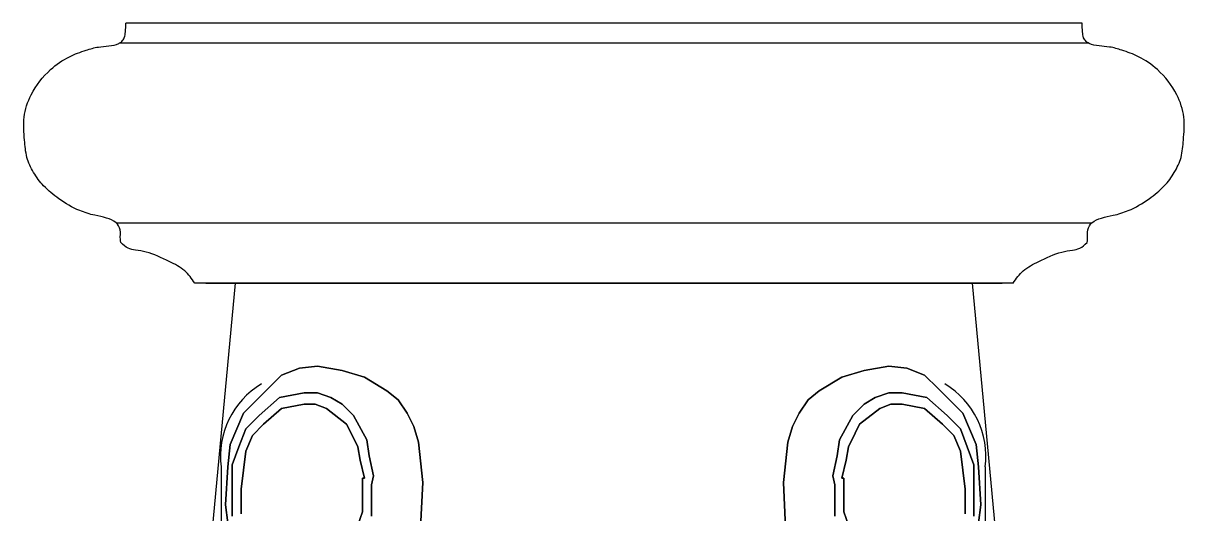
# Model space of a CAD drawing. Header units: millimetres. Extents: x 4238 to 14021, y -44 to 5418.
# Drawn here: x 12887.1 to 13041.8, y 1584.3 to 1649.7 of the extents above; entities that cross this region are included whole.
import ezdxf

# ---------------------------------------------------------------- set-up
doc = ezdxf.new("R2010")
doc.units = ezdxf.units.MM
doc.layers.add('cad-block.com', color=250, linetype='Continuous')

# ---------------------------------------------------------------- blocks, each defined once
blk = doc.blocks.new('Street light 3_side_cad-block.com')
at = {"color": 0}
for p, q in [((63.64, 529.93), (-63.64, 529.93)), ((64.51, 527.29), (-64.51, 527.29)), ((64.9, 503.29), (-64.9, 503.29)), ((54.47, 495.31), (-54.47, 495.31)), ((-53.01, 495.31), (53.01, 495.31)), ((-52.4, 459.63), (-49.06, 495.31)), ((52.4, 459.63), (49.06, 495.31)), ((-40.53, 483.95), (-38.14, 484.25)), ((-38.14, 484.25), (-34.86, 483.65)), ((37.92, 484.25), (34.63, 483.65)), ((40.3, 483.95), (37.92, 484.25)), ((-44.71, 481.26), (-42.92, 483.06)), ((-42.92, 483.06), (-40.53, 483.95)), ((-34.86, 483.65), (-31.87, 482.76)), ((-31.87, 482.76), (-28.89, 480.97)), ((31.65, 482.76), (28.66, 480.97)), ((34.63, 483.65), (31.65, 482.76)), ((42.69, 483.06), (40.3, 483.95)), ((44.48, 481.26), (42.69, 483.06)), ((-28.89, 480.97), (-27.39, 479.77)), ((28.66, 480.97), (27.17, 479.77)), ((-27.39, 479.77), (-26.2, 477.98)), ((27.17, 479.77), (25.97, 477.98)), ((-26.2, 477.98), (-25.3, 476.19)), ((25.97, 477.98), (25.08, 476.19)), ((-25.3, 476.19), (-24.71, 474.1)), ((25.08, 476.19), (24.48, 474.1)), ((-24.71, 474.1), (-24.11, 468.72)), ((24.48, 474.1), (23.88, 468.72)), ((-50.98, 470.81), (-50.98, 460.41)), ((50.75, 470.81), (50.75, 460.41)), ((-24.11, 468.72), (-24.41, 462.75)), ((23.88, 468.72), (24.18, 462.75))]:
    blk.add_line(p, q, dxfattribs=at)
for points in [[(-24.41, 462.75), (-24.11, 468.72), (-24.71, 474.1), (-25.3, 476.19), (-26.2, 477.98), (-27.39, 479.77), (-28.89, 480.97), (-31.87, 482.76), (-34.86, 483.65), (-38.14, 484.25), (-40.53, 483.95), (-42.92, 483.06), (-44.71, 481.26), (-46.5, 479.47), (-47.99, 477.98), (-48.89, 475.89), (-49.78, 473.8), (-50.08, 470.81), (-50.38, 465.74), (-50.08, 463.35)], [(-49.49, 464.25), (-49.49, 468.13), (-49.49, 471.11), (-48.59, 473.5), (-47.69, 475.89), (-45.9, 477.68), (-43.22, 480.07), (-39.93, 480.67), (-38.14, 480.67), (-36.35, 480.07), (-34.86, 479.17), (-33.36, 477.68), (-31.57, 474.4), (-31.27, 472.31), (-30.68, 469.62), (-30.97, 468.43), (-30.97, 466.93), (-30.97, 464.25)], [(-44.71, 481.26), (-42.92, 483.06), (-40.53, 483.95), (-38.14, 484.25), (-34.86, 483.65), (-31.87, 482.76), (-28.89, 480.97), (-27.39, 479.77), (-26.2, 477.98), (-25.3, 476.19), (-24.71, 474.1), (-24.11, 468.72), (-24.41, 462.75)], [(24.18, 462.75), (23.88, 468.72), (24.48, 474.1), (25.08, 476.19), (25.97, 477.98), (27.17, 479.77), (28.66, 480.97), (31.65, 482.76), (34.63, 483.65), (37.92, 484.25), (40.3, 483.95), (42.69, 483.06), (44.48, 481.26), (46.28, 479.47), (47.77, 477.98), (48.66, 475.89), (49.56, 473.8), (49.86, 470.81), (50.16, 465.74), (49.86, 463.35)], [(49.26, 464.25), (49.26, 468.13), (49.26, 471.11), (48.37, 473.5), (47.47, 475.89), (45.68, 477.68), (42.99, 480.07), (39.71, 480.67), (37.92, 480.67), (36.12, 480.07), (34.63, 479.17), (33.14, 477.68), (31.35, 474.4), (31.05, 472.31), (30.45, 469.62), (30.75, 468.43), (30.75, 466.93), (30.75, 464.25)], [(44.48, 481.26), (42.69, 483.06), (40.3, 483.95), (37.92, 484.25), (34.63, 483.65), (31.65, 482.76), (28.66, 480.97), (27.17, 479.77), (25.97, 477.98), (25.08, 476.19), (24.48, 474.1), (23.88, 468.72), (24.18, 462.75)], [(-50.08, 463.35), (-50.38, 465.74), (-50.08, 470.81), (-49.78, 473.8), (-48.89, 475.89), (-47.99, 477.98), (-46.5, 479.47), (-44.71, 481.26)], [(49.86, 463.35), (50.16, 465.74), (49.86, 470.81), (49.56, 473.8), (48.66, 475.89), (47.77, 477.98), (46.28, 479.47), (44.48, 481.26)], [(-30.97, 464.25), (-30.97, 466.93), (-30.97, 468.43), (-30.68, 469.62), (-31.27, 472.31), (-31.57, 474.4), (-33.36, 477.68), (-34.86, 479.17), (-36.35, 480.07), (-38.14, 480.67), (-39.93, 480.67), (-43.22, 480.07), (-45.9, 477.68), (-47.69, 475.89), (-48.59, 473.5), (-49.49, 471.11), (-49.49, 468.13), (-49.49, 464.25)], [(-30.97, 464.25), (-30.97, 466.93), (-30.97, 468.43), (-30.68, 469.62), (-31.27, 472.31), (-31.57, 474.4), (-33.36, 477.68), (-34.86, 479.17), (-36.35, 480.07), (-38.14, 480.67), (-39.93, 480.67), (-43.22, 480.07), (-45.9, 477.68), (-47.69, 475.89), (-48.59, 473.5), (-49.49, 471.11), (-49.49, 468.13), (-49.49, 464.25)], [(30.75, 464.25), (30.75, 466.93), (30.75, 468.43), (30.45, 469.62), (31.05, 472.31), (31.35, 474.4), (33.14, 477.68), (34.63, 479.17), (36.12, 480.07), (37.92, 480.67), (39.71, 480.67), (42.99, 480.07), (45.68, 477.68), (47.47, 475.89), (48.37, 473.5), (49.26, 471.11), (49.26, 468.13), (49.26, 464.25)], [(30.75, 464.25), (30.75, 466.93), (30.75, 468.43), (30.45, 469.62), (31.05, 472.31), (31.35, 474.4), (33.14, 477.68), (34.63, 479.17), (36.12, 480.07), (37.92, 480.67), (39.71, 480.67), (42.99, 480.07), (45.68, 477.68), (47.47, 475.89), (48.37, 473.5), (49.26, 471.11), (49.26, 468.13), (49.26, 464.25)], [(-32.77, 463.05), (-32.17, 464.84), (-32.17, 467.23), (-32.17, 468.43), (-32.17, 469.02), (-32.17, 469.32), (-31.87, 469.32), (-32.47, 471.71), (-32.77, 473.5), (-33.66, 475.29), (-34.26, 476.49), (-36.95, 478.58), (-38.44, 479.17), (-39.93, 479.17), (-42.92, 478.58), (-45.31, 476.49), (-46.8, 474.99), (-47.69, 472.9), (-48.29, 467.83), (-48.29, 464.55)], [(-48.29, 467.83), (-48.29, 464.55)], [(-32.77, 463.05), (-32.17, 464.84), (-32.17, 467.23), (-32.17, 468.43), (-32.17, 469.02), (-32.17, 469.32), (-31.87, 469.32), (-32.47, 471.71), (-32.77, 473.5), (-33.66, 475.29), (-34.26, 476.49), (-36.95, 478.58), (-38.44, 479.17), (-39.93, 479.17), (-42.92, 478.58), (-45.31, 476.49), (-46.8, 474.99), (-47.69, 472.9), (-48.29, 467.83), (-48.29, 467.83)], [(-48.29, 464.55), (-48.29, 467.83), (-47.69, 472.9), (-46.8, 474.99), (-45.31, 476.49), (-42.92, 478.58), (-39.93, 479.17), (-38.44, 479.17), (-36.95, 478.58), (-34.26, 476.49), (-33.66, 475.29), (-32.77, 473.5), (-32.47, 471.71), (-31.87, 469.32), (-32.17, 469.32), (-32.17, 469.02), (-32.17, 468.43), (-32.17, 467.23), (-32.17, 464.84), (-32.77, 463.05)], [(32.54, 463.05), (31.94, 464.84), (31.94, 467.23), (31.94, 468.43), (31.94, 469.02), (31.94, 469.32), (31.65, 469.32), (32.24, 471.71), (32.54, 473.5), (33.44, 475.29), (34.03, 476.49), (36.72, 478.58), (38.21, 479.17), (39.71, 479.17), (42.69, 478.58), (45.08, 476.49), (46.57, 474.99), (47.47, 472.9), (48.07, 467.83), (48.07, 464.55)], [(48.07, 467.83), (48.07, 464.55)], [(32.54, 463.05), (31.94, 464.84), (31.94, 467.23), (31.94, 468.43), (31.94, 469.02), (31.94, 469.32), (31.65, 469.32), (32.24, 471.71), (32.54, 473.5), (33.44, 475.29), (34.03, 476.49), (36.72, 478.58), (38.21, 479.17), (39.71, 479.17), (42.69, 478.58), (45.08, 476.49), (46.57, 474.99), (47.47, 472.9), (48.07, 467.83), (48.07, 467.83)], [(48.07, 464.55), (48.07, 467.83), (47.47, 472.9), (46.57, 474.99), (45.08, 476.49), (42.69, 478.58), (39.71, 479.17), (38.21, 479.17), (36.72, 478.58), (34.03, 476.49), (33.44, 475.29), (32.54, 473.5), (32.24, 471.71), (31.65, 469.32), (31.94, 469.32), (31.94, 469.02), (31.94, 468.43), (31.94, 467.23), (31.94, 464.84), (32.54, 463.05)]]:
    blk.add_lwpolyline(points, dxfattribs=at)
for centre, start, end in [((-39.83, 472.22), 120.9193, 187.1962), ((39.61, 472.22), 352.8038, 59.0807)]:
    blk.add_arc(centre, 11.24, start, end, dxfattribs=at)
for points in [[(-64.31, 500.72), (-64.38, 501.13), (-64.42, 502.42), (-64.96, 503.35), (-66.22, 503.97), (-67.79, 504.34), (-69.8, 504.97), (-72.57, 506.55), (-74.6, 508.27), (-75.93, 510.05), (-76.82, 512.06), (-77.14, 514.36), (-77.2, 517.42), (-76.26, 520.4), (-73.67, 523.75), (-71.17, 525.47), (-68.94, 526.34), (-67.31, 526.76), (-64.58, 527.25), (-64.2, 527.5), (-63.86, 528.01), (-63.71, 528.77), (-63.64, 529.93)], [(64.31, 500.72), (64.38, 501.13), (64.42, 502.42), (64.96, 503.35), (66.22, 503.97), (67.79, 504.34), (69.8, 504.97), (72.57, 506.55), (74.6, 508.27), (75.93, 510.05), (76.82, 512.06), (77.14, 514.36), (77.2, 517.42), (76.26, 520.4), (73.67, 523.75), (71.17, 525.47), (68.94, 526.34), (67.31, 526.76), (64.58, 527.25), (64.2, 527.5), (63.86, 528.01), (63.71, 528.77), (63.64, 529.93)], [(-54.47, 495.31), (-55.82, 496.94), (-57.88, 498.18), (-60.97, 499.45), (-62.38, 499.7), (-63.33, 499.95), (-64.31, 500.72)], [(54.47, 495.31), (55.82, 496.94), (57.88, 498.18), (60.97, 499.45), (62.38, 499.7), (63.33, 499.95), (64.31, 500.72)]]:
    blk.add_spline(points, degree=3, dxfattribs=at)

msp = doc.modelspace()

# ---------------------------------------------------------------- block references
at = {"layer": 'cad-block.com'}
msp.add_blockref('Street light 3_side_cad-block.com', (12964.44, 1119.78), dxfattribs=at)

doc.saveas('drawing.dxf')
